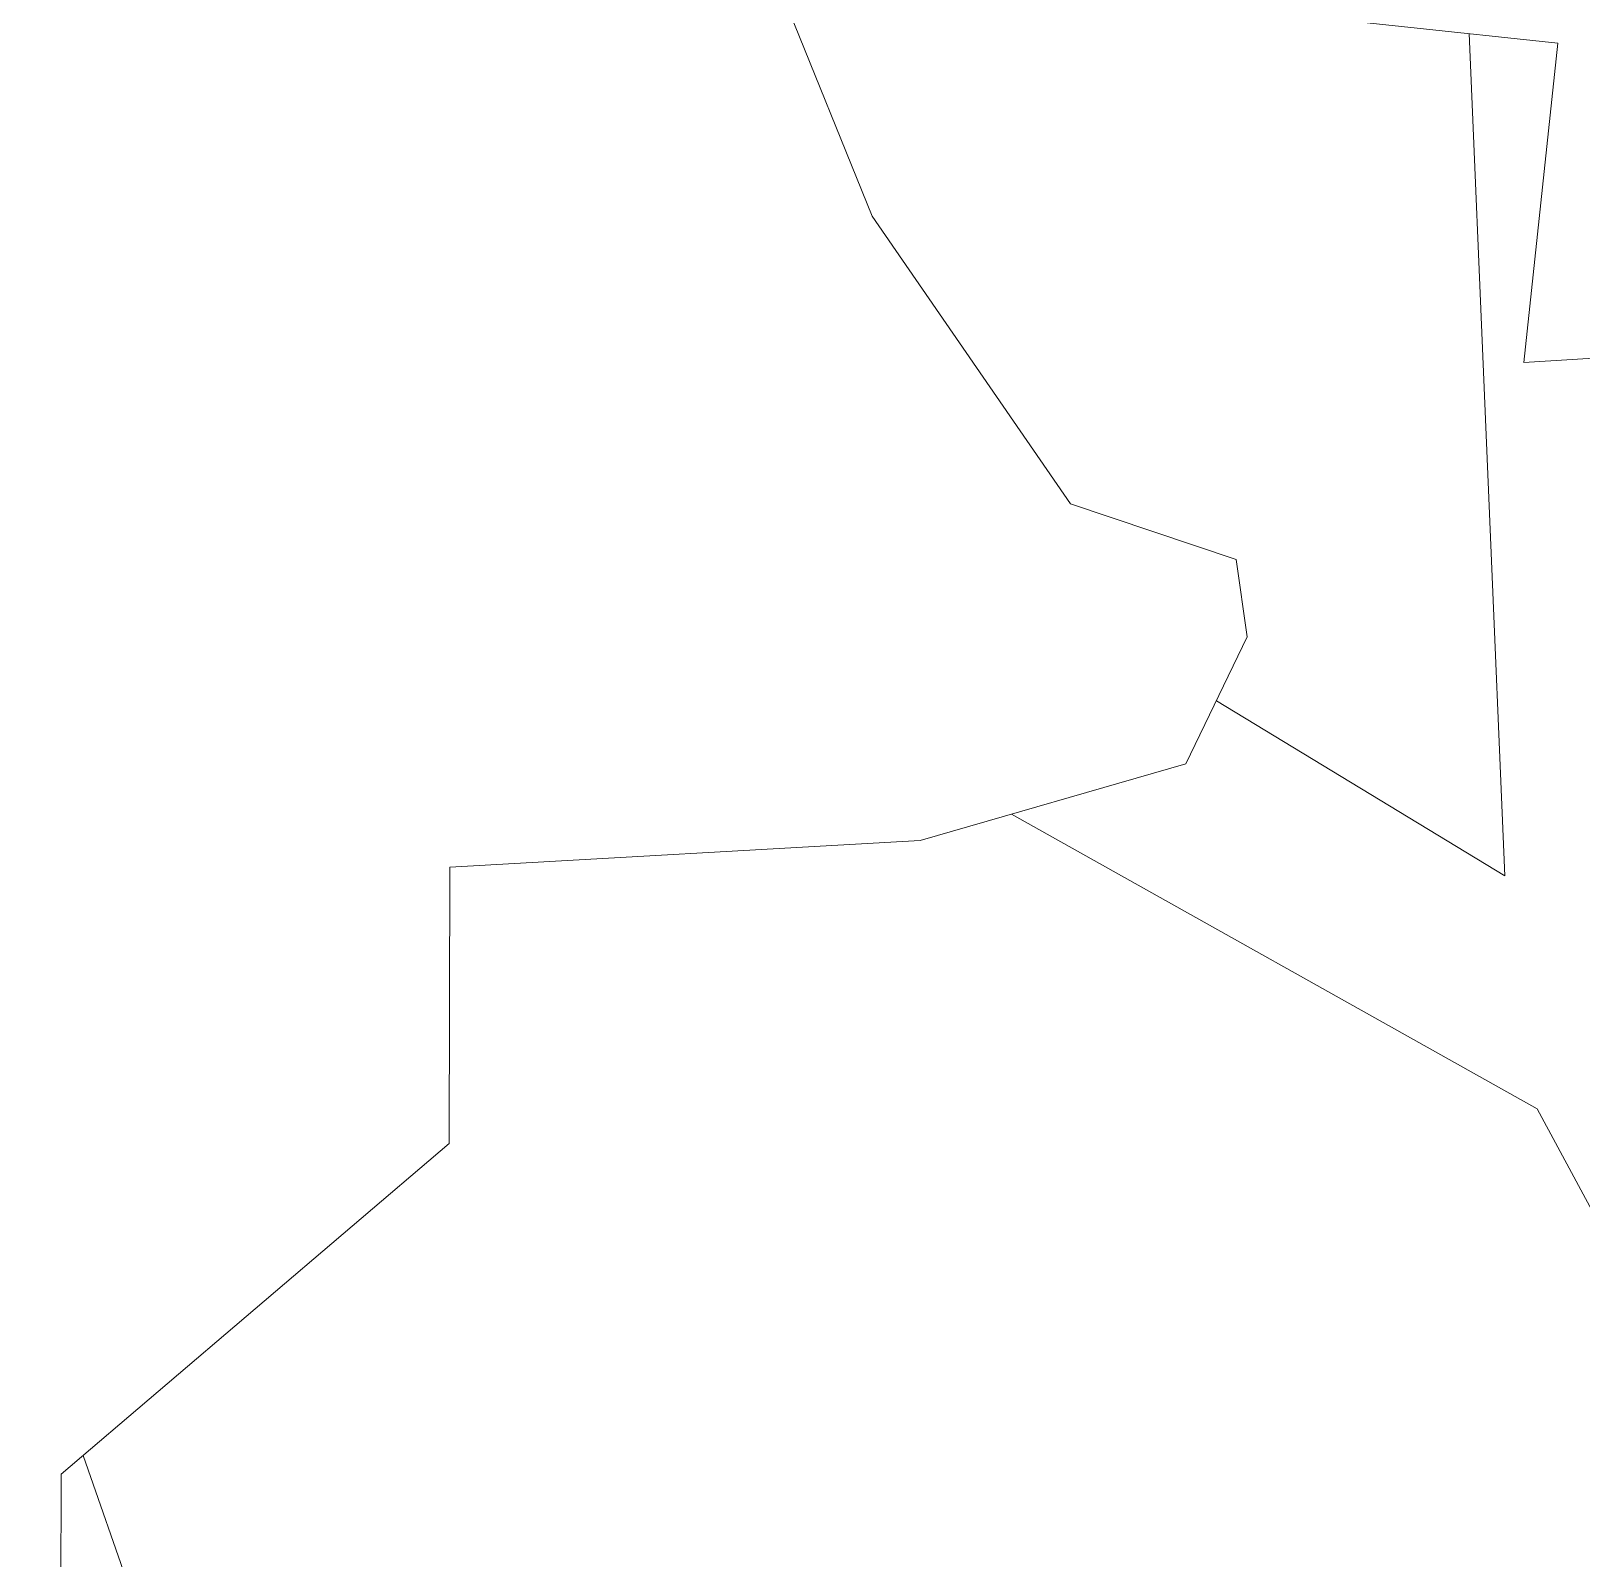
# Model space of a CAD drawing. Header units: metres. Extents: x 3856 to 4207, y -1118 to -691.
# Drawn here: x 3951.592 to 3952.356, y -963.748 to -962.995 of the extents above; entities that cross this region are included whole.
import ezdxf

# ---------------------------------------------------------------- set-up
doc = ezdxf.new("R2010")
doc.units = ezdxf.units.M
doc.layers.add('Planting', color=7, linetype='Continuous', lineweight=9)
doc.layers.add('Tallo', color=7, linetype='Continuous', lineweight=9, true_color=0x887568)

# ---------------------------------------------------------------- blocks, each defined once
blk = doc.blocks.new('M_RPC Árbol - Caducifolio - Chopo de Lombardía - 12_2 metros-V104-IMPLANTACIÓN - KIT COMERCIAL')
at = {"layer": 'Planting'}
for p, q in [((-0.55067, 1.05074), (-0.60875, 1.19438)), ((-0.36683, 1.15244), (-0.21276, 1.1361)), ((-0.21276, 1.1361), (-0.22947, 0.9786)), ((-0.45289, 0.90899), (-0.55067, 1.05074)), ((-0.22947, 0.9786), (0.0227, 0.9945)), ((-0.37117, 0.8816), (-0.45289, 0.90899)), ((-0.36582, 0.84348), (-0.37117, 0.8816)), ((-0.39596, 0.78093), (-0.36582, 0.84348)), ((-0.5269, 0.74309), (-0.39596, 0.78093)), ((-0.75864, 0.72996), (-0.5269, 0.74309)), ((-0.75897, 0.59386), (-0.75864, 0.72996)), ((-0.95019, 0.43093), (-0.75897, 0.59386)), ((-0.95049, 0.31019), (-0.95019, 0.43093))]:
    blk.add_line(p, q, dxfattribs=at)
blk.add_arc((-0.02749, 0.00851), 3.36028, 0, 180, dxfattribs=at)
at = {"layer": 'Tallo'}
for p, q in [((-0.25642, 1.14073), (-0.23879, 0.72578)), ((-0.23879, 0.72578), (-0.38096, 0.81204)), ((-0.48194, 0.75609), (-0.22287, 0.61092)), ((-0.22287, 0.61092), (-0.11897, 0.41757)), ((-0.83586, 0.14477), (-0.93944, 0.44009))]:
    blk.add_line(p, q, dxfattribs=at)

msp = doc.modelspace()

# ---------------------------------------------------------------- block references
at = {"layer": 'Planting'}
msp.add_blockref('M_RPC Árbol - Caducifolio - Chopo de Lombardía - 12_2 metros-V104-IMPLANTACIÓN - KIT COMERCIAL', (3952.55676, -964.13737), dxfattribs=at)

doc.saveas('drawing.dxf')
